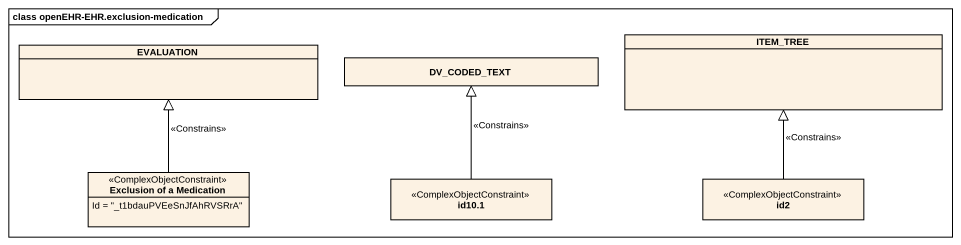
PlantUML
@startuml
mainframe class openEHR-EHR.exclusion-medication
hide circle
hide empty members
class ITEM_TREE
class EVALUATION
class DV_CODED_TEXT
class "Exclusion of a Medication" as Exclusion_of_a_Medication <<ComplexObjectConstraint>> {
  Id = "_t1bdauPVEeSnJfAhRVSRrA"
}
class "id10.1" as id10_1 <<ComplexObjectConstraint>>
class id2 <<ComplexObjectConstraint>>
Exclusion_of_a_Medication -up-|> EVALUATION : <<Constrains>>
id10_1 -up-|> DV_CODED_TEXT : <<Constrains>>
id2 -up-|> ITEM_TREE : <<Constrains>>
@enduml
